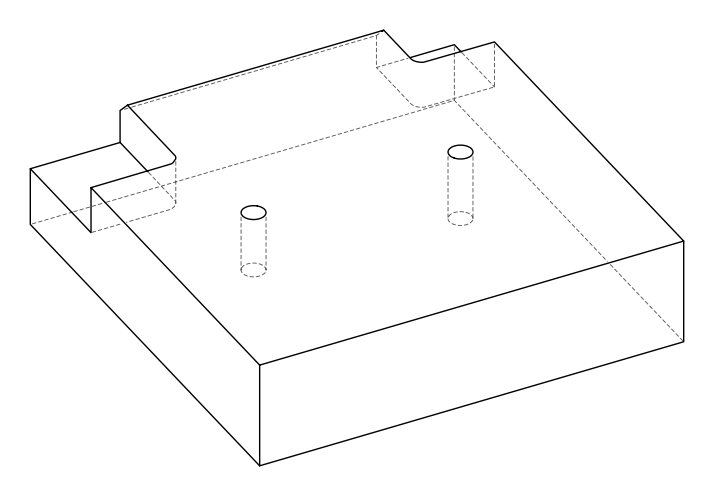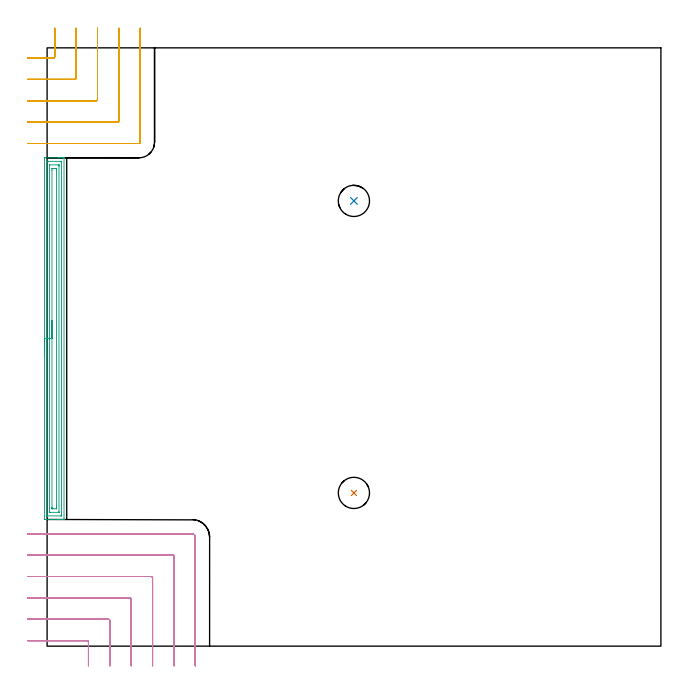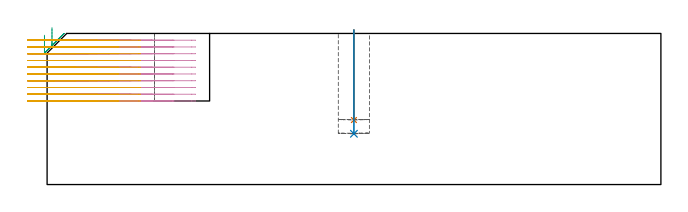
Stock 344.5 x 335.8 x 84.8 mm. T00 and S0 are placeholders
(PLAN: 5 operations, 2 tool changes, 30.9 min)
(1 INDEXABLE_INSERT_DRILL_BLIND_HOLE_FROM_SOLID | STEP1POCKET | NXT0302_006 | 0.2 min | 11622 mm3)
(2 INDEXABLE_INSERT_DRILL_BLIND_HOLE_FROM_SOLID_1 | STEP1POCKET_1 | NXT0302_006 | 0.23 min | 13476 mm3)
(3 AREA_MILL | FG_CHAMFER_SURFACE | UGT0205_001 | 6.76 min | 13038 mm3)
(4 MILL_CORNER_NOTCH_RECTANGULAR | CORNER_NOTCH_RECTANGULAR | NXT0201_012 | Follow Part, ap 4, ae 75% | 14.51 min | 244584 mm3)
(5 MILL_CORNER_NOTCH_RECTANGULAR_1 | CORNER_NOTCH_RECTANGULAR_1 | NXT0201_012 | Follow Part, ap 4, ae 75% | 9.16 min | 140030 mm3)
(TOOL NXT0302_006 | Index. Insert Drill 17.5mm [880-D1750L25-05] | D17.5 PA176 FL88 Z2)
(TOOL UGT0205_001 | Chamfer Mill 20 x 3 x 45 deg. | D20 FL50 Z2)
(TOOL NXT0201_012 | ENDMILL 16mm [2P460-1600-NA 1630] | D16 FL38 Z6)
(OP 1 INDEXABLE_INSERT_DRILL_BLIND_HOLE_FROM_SOLID)
G17 G21 G94 G90
T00 M6
G54
G17 G0 G90 X172.2 Y86. S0 M3
G43 Z94.8 H1
G94 G81 G98 Z36.2 F250. R86.8
G80
M5
M2
(OP 2 INDEXABLE_INSERT_DRILL_BLIND_HOLE_FROM_SOLID_1)
G17 G21 G94 G90
T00 M6
G54
G17 G0 G90 X172.2 Y249.9 S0 M3
G43 Z94.8 H1
G94 G81 G98 Z28.5 F250. R86.8
G80
M5
M2
(OP 3 AREA_MILL)
G17 G21 G94 G90
T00 M6
G54
G17 G0 G90 X-1.5 Y162.6 S1061 M3
G43 Z94.8 H0
Z83.8
G94 G1 Y162.638 Z82.928 F250.
Y162.752 Z82.064
Y162.941 Z81.212
Y163.203 Z80.38
Y163.537 Z79.574
Y163.94 Z78.8
Y164.408 Z78.064
Y164.94 Z77.372
Y165.529 Z76.729
Y166.172 Z76.14
Y166.864 Z75.608
Y167.6 Z75.14
Y168.374 Z74.737
Y169.18 Z74.403
Y170.012 Z74.141
Y170.863 Z73.952
Y171.728 Z73.838
Y172.6 Z73.8
Y273.489
X-1.497 Y273.789 Z73.802
X-1.492 Y274.09 Z73.806
X-1.186 Y274.1 Z74.111
X6.229 Z81.524
X6.793 Z82.09
X7.121 Z82.417
X7.685 Z82.981
X8.013 Z83.308
X8.669 Z83.968
X9.062 Z84.361
X9.446 Y274.097 Z84.737
X9.495 Y274.094 Z84.785
X9.497 Y274.092 Z84.788
X9.5 Y273.936 Z84.8
Y71.26
X9.505 Y71.11 Z84.795
X9.447 Y71.107 Z84.739
X9.062 Y71.1 Z84.361
X8.669 Z83.968
X8.013 Z83.308
X6.793 Z82.09
X6.229 Z81.524
X-1.187 Z74.11
X-1.492 Y71.11 Z73.806
X-1.499 Y71.413 Z73.799
Y71.431
X-1.5 Y172.6 Z73.8
X-0.086 Z75.214
Y271.777
X-0.079 Y272.085 Z75.221
X-0.061 Y272.09 Z75.239
X-0.013 Y272.093 Z75.287
X0.484 Y272.099 Z75.784
X7.618 Z82.918
X8.013 Y272.095 Z83.313
X8.068 Y272.091 Z83.368
X8.079 Y272.089 Z83.379
X8.082 Y272.019 Z83.382
X8.084 Y271.922 Z83.384
X8.085 Y271.777 Z83.385
X8.086 Y271.704 Z83.386
Y73.424
X8.079 Y73.115 Z83.379
X8.061 Y73.11 Z83.361
X8.013 Y73.107 Z83.313
X7.516 Y73.101 Z82.816
X0.382 Z75.682
X-0.013 Y73.105 Z75.287
X-0.068 Y73.108 Z75.232
X-0.079 Y73.11 Z75.221
X-0.082 Y73.18 Z75.218
X-0.084 Y73.277 Z75.216
X-0.086 Y73.569 Z75.214
Y172.6
X1.328 Z76.628
X1.329 Y269.918 Z76.629
X1.33 Y270.029 Z76.63
X1.333 Y270.082 Z76.633
X1.334 Y270.088 Z76.634
X1.356 Y270.092 Z76.656
X1.407 Y270.096 Z76.707
X1.589 Y270.1 Z76.889
X6.229 Z81.529
X6.411 Y270.098 Z81.711
X6.532 Y270.095 Z81.832
X6.628 Y270.09 Z81.928
X6.665 Y270.082 Z81.965
X6.666 Y270.064 Z81.966
X6.669 Y269.918 Z81.969
X6.671 Y269.476 Z81.971
Y75.282
X6.67 Y75.171 Z81.97
X6.667 Y75.118 Z81.967
X6.666 Y75.112 Z81.966
X6.644 Y75.108 Z81.944
X6.593 Y75.104 Z81.893
X6.411 Y75.1 Z81.711
X1.771 Z77.071
X1.589 Y75.102 Z76.889
X1.468 Y75.105 Z76.768
X1.372 Y75.11 Z76.672
X1.335 Y75.118 Z76.635
X1.334 Y75.136 Z76.634
X1.331 Y75.282 Z76.631
X1.329 Y75.724 Z76.629
X1.328 Y172.6 Z76.628
X2.743 Z78.043
Y267.239
X2.749 Y268.046 Z78.049
X2.754 Y268.09 Z78.054
X2.802 Y268.094 Z78.102
X2.91 Y268.098 Z78.21
X4.446 Y268.1 Z79.746
X4.89 Z80.19
X5.096 Y268.098 Z80.396
X5.198 Y268.094 Z80.498
X5.245 Y268.09 Z80.545
X5.25 Y268.058 Z80.55
X5.257 Y267.32 Z80.557
Y267.239
Y77.96
X5.251 Y77.154 Z80.551
X5.245 Y77.11 Z80.545
X5.198 Y77.106 Z80.498
X5.09 Y77.102 Z80.39
X3.554 Y77.1 Z78.854
X3.11 Z78.41
X2.904 Y77.102 Z78.204
X2.802 Y77.105 Z78.102
X2.755 Y77.11 Z78.055
X2.75 Y77.141 Z78.05
X2.743 Y77.88 Z78.043
Y77.96
Y172.6
Y173.472 Z78.081
Y174.336 Z78.195
Y175.188 Z78.383
Y176.02 Z78.646
Y176.826 Z78.98
Y177.6 Z79.382
Y178.336 Z79.851
Y179.028 Z80.382
Y179.671 Z80.972
Y180.26 Z81.615
Y180.791 Z82.307
Y181.26 Z83.043
Y181.663 Z83.816
Y181.997 Z84.622
Y182.259 Z85.454
Y182.448 Z86.306
Y182.562 Z87.171
Y182.6 Z88.043
G0 Z94.8
M5
M2
(OP 4 MILL_CORNER_NOTCH_RECTANGULAR)
G17 G21 G94 G90
T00 M6
G54
G17 G0 G90 X23.2 Y-11. S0 M3
G43 Z94.8 H1
Z81.01
G94 G1 Y-8. F250.
Y2.305 F500.
G3 X22.405 Y3.1 R0.8
G1 X-8.
X-11. Y3.101 F250.
G0 Z94.8
X35.2 Y-11.
Z81.01
G1 Y-8.
Y14.305 F500.
G3 X34.405 Y15.1 R0.8
G1 X22.405
X-8.
X-11. Y15.101 F250.
G0 Z94.8
X47.2 Y-11.
Z81.01
G1 Y-8.
Y26.304 F500.
G3 X46.404 Y27.1 R0.8
G1 X34.405
X-8.
X-11. Y27.102 F250.
G0 Z94.8
X59.2 Y-11.
Z81.01
G1 Y-8.
Y38.304 F500.
G3 X58.404 Y39.1 R0.8
G1 X46.404
X-8.
X-11. Y39.103 F250.
G0 Z94.8
X71.2 Y-11.
Z81.01
G1 Y-8.
Y50.304 F500.
G3 X70.404 Y51.1 R0.8
G1 X58.404
X-8.
X-11. Y51.105 F250.
G0 Z94.8
X83.2 Y-11.
Z81.01
G1 Y-8.
Y61.1 F500.
G3 X81.2 Y63.1 R2.
G1 X-7.979
X-10.979 F250.
G0 Z94.8
X23.2 Y-11.
Z77.22
G1 Y-8.
Y2.305 F500.
G3 X22.405 Y3.1 R0.8
G1 X-8.
X-11. F250.
G0 Z94.8
X35.2 Y-11.
Z77.22
G1 Y-8.
Y14.305 F500.
G3 X34.405 Y15.1 R0.8
G1 X-8.
X-11. F250.
G0 Z94.8
X47.2 Y-11.
Z77.22
G1 Y-8.
Y26.305 F500.
G3 X46.405 Y27.1 R0.8
G1 X-8.
X-11. F250.
G0 Z94.8
X59.2 Y-11.
Z77.22
G1 Y-8.
Y38.304 F500.
G3 X58.404 Y39.1 R0.8
G1 X-8.
X-11. F250.
G0 Z94.8
X71.2 Y-11.
Z77.22
G1 Y-8.
Y50.304 F500.
G3 X70.404 Y51.1 R0.8
G1 X-8.
X-11. F250.
G0 Z94.8
X83.2 Y-11.
Z77.22
G1 Y-8.
Y61.1 F500.
G3 X81.2 Y63.1 R2.
G1 X-8.
X-11. F250.
G0 Z94.8
X23.2 Y-11.
Z73.43
G1 Y-8.
Y2.305 F500.
G3 X22.405 Y3.1 R0.8
G1 X-8.
X-11. F250.
G0 Z94.8
X35.2 Y-11.
Z73.43
G1 Y-8.
Y14.305 F500.
G3 X34.405 Y15.1 R0.8
G1 X-8.
X-11. F250.
G0 Z94.8
X47.2 Y-11.
Z73.43
G1 Y-8.
Y26.305 F500.
G3 X46.405 Y27.1 R0.8
G1 X-8.
X-11. F250.
G0 Z94.8
X59.2 Y-11.
Z73.43
G1 Y-8.
Y38.304 F500.
G3 X58.404 Y39.1 R0.8
G1 X-8.
X-11. F250.
G0 Z94.8
X71.2 Y-11.
Z73.43
G1 Y-8.
Y50.304 F500.
G3 X70.404 Y51.1 R0.8
G1 X-8.
X-11. F250.
G0 Z94.8
X83.2 Y-11.
Z73.43
G1 Y-8.
Y61.1 F500.
G3 X81.2 Y63.1 R2.
G1 X-8.
X-11. F250.
G0 Z94.8
X23.2 Y-11.
Z69.64
G1 Y-8.
Y2.305 F500.
G3 X22.405 Y3.1 R0.8
G1 X-8.
X-11. F250.
G0 Z94.8
X35.2 Y-11.
Z69.64
G1 Y-8.
Y14.305 F500.
G3 X34.405 Y15.1 R0.8
G1 X-8.
X-11. F250.
G0 Z94.8
X47.2 Y-11.
Z69.64
G1 Y-8.
Y26.305 F500.
G3 X46.405 Y27.1 R0.8
G1 X-8.
X-11. F250.
G0 Z94.8
X59.2 Y-11.
Z69.64
G1 Y-8.
Y38.304 F500.
G3 X58.404 Y39.1 R0.8
G1 X-8.
X-11. F250.
G0 Z94.8
X71.2 Y-11.
Z69.64
G1 Y-8.
Y50.304 F500.
G3 X70.404 Y51.1 R0.8
G1 X-8.
X-11. F250.
G0 Z94.8
X83.2 Y-11.
Z69.64
G1 Y-8.
Y61.1 F500.
G3 X81.2 Y63.1 R2.
G1 X-8.
X-11. F250.
G0 Z94.8
X23.2 Y-11.
Z65.85
G1 Y-8.
Y2.305 F500.
G3 X22.405 Y3.1 R0.8
G1 X-8.
X-11. F250.
G0 Z94.8
X35.2 Y-11.
Z65.85
G1 Y-8.
Y14.305 F500.
G3 X34.405 Y15.1 R0.8
G1 X-8.
X-11. F250.
G0 Z94.8
X47.2 Y-11.
Z65.85
G1 Y-8.
Y26.305 F500.
G3 X46.405 Y27.1 R0.8
G1 X-8.
X-11. F250.
G0 Z94.8
X59.2 Y-11.
Z65.85
G1 Y-8.
Y38.304 F500.
G3 X58.404 Y39.1 R0.8
G1 X-8.
X-11. F250.
G0 Z94.8
X71.2 Y-11.
Z65.85
G1 Y-8.
Y50.304 F500.
G3 X70.404 Y51.1 R0.8
G1 X-8.
X-11. F250.
G0 Z94.8
X83.2 Y-11.
Z65.85
G1 Y-8.
Y61.1 F500.
G3 X81.2 Y63.1 R2.
G1 X-8.
X-11. F250.
G0 Z94.8
X23.2 Y-11.
Z62.06
G1 Y-8.
Y2.305 F500.
G3 X22.405 Y3.1 R0.8
G1 X-8.
X-11. F250.
G0 Z94.8
X35.2 Y-11.
Z62.06
G1 Y-8.
Y14.305 F500.
G3 X34.405 Y15.1 R0.8
G1 X-8.
X-11. F250.
G0 Z94.8
X47.2 Y-11.
Z62.06
G1 Y-8.
Y26.305 F500.
G3 X46.405 Y27.1 R0.8
G1 X-8.
X-11. F250.
G0 Z94.8
X59.2 Y-11.
Z62.06
G1 Y-8.
Y38.304 F500.
G3 X58.404 Y39.1 R0.8
G1 X-8.
X-11. F250.
G0 Z94.8
X71.2 Y-11.
Z62.06
G1 Y-8.
Y50.304 F500.
G3 X70.404 Y51.1 R0.8
G1 X-8.
X-11. F250.
G0 Z94.8
X83.2 Y-11.
Z62.06
G1 Y-8.
Y61.1 F500.
G3 X81.2 Y63.1 R2.
G1 X-8.
X-11. F250.
G0 Z94.8
X23.2 Y-11.
Z58.27
G1 Y-8.
Y2.305 F500.
G3 X22.405 Y3.1 R0.8
G1 X-8.
X-11. F250.
G0 Z94.8
X35.2 Y-11.
Z58.27
G1 Y-8.
Y14.305 F500.
G3 X34.405 Y15.1 R0.8
G1 X-8.
X-11. F250.
G0 Z94.8
X47.2 Y-11.
Z58.27
G1 Y-8.
Y26.305 F500.
G3 X46.405 Y27.1 R0.8
G1 X-8.
X-11. F250.
G0 Z94.8
X59.2 Y-11.
Z58.27
G1 Y-8.
Y38.304 F500.
G3 X58.404 Y39.1 R0.8
G1 X-8.
X-11. F250.
G0 Z94.8
X71.2 Y-11.
Z58.27
G1 Y-8.
Y50.304 F500.
G3 X70.404 Y51.1 R0.8
G1 X-8.
X-11. F250.
G0 Z94.8
X83.2 Y-11.
Z58.27
G1 Y-8.
Y61.1 F500.
G3 X81.2 Y63.1 R2.
G1 X-8.
X-11. F250.
G0 Z94.8
X23.2 Y-11.
Z54.48
G1 Y-8.
Y2.305 F500.
G3 X22.405 Y3.1 R0.8
G1 X-8.
X-11. F250.
G0 Z94.8
X35.2 Y-11.
Z54.48
G1 Y-8.
Y14.305 F500.
G3 X34.405 Y15.1 R0.8
G1 X-8.
X-11. F250.
G0 Z94.8
X47.2 Y-11.
Z54.48
G1 Y-8.
Y26.305 F500.
G3 X46.405 Y27.1 R0.8
G1 X-8.
X-11. F250.
G0 Z94.8
X59.2 Y-11.
Z54.48
G1 Y-8.
Y38.304 F500.
G3 X58.404 Y39.1 R0.8
G1 X-8.
X-11. F250.
G0 Z94.8
X71.2 Y-11.
Z54.48
G1 Y-8.
Y50.304 F500.
G3 X70.404 Y51.1 R0.8
G1 X-8.
X-11. F250.
G0 Z94.8
X83.2 Y-11.
Z54.48
G1 Y-8.
Y61.1 F500.
G3 X81.2 Y63.1 R2.
G1 X-8.
X-11. F250.
G0 Z94.8
X23.2 Y-11.
Z50.69
G1 Y-8.
Y2.305 F500.
G3 X22.405 Y3.1 R0.8
G1 X-8.
X-11. F250.
G0 Z94.8
X35.2 Y-11.
Z50.69
G1 Y-8.
Y14.305 F500.
G3 X34.405 Y15.1 R0.8
G1 X-8.
X-11. F250.
G0 Z94.8
X47.2 Y-11.
Z50.69
G1 Y-8.
Y26.305 F500.
G3 X46.405 Y27.1 R0.8
G1 X-8.
X-11. F250.
G0 Z94.8
X59.2 Y-11.
Z50.69
G1 Y-8.
Y38.304 F500.
G3 X58.404 Y39.1 R0.8
G1 X-8.
X-11. F250.
G0 Z94.8
X71.2 Y-11.
Z50.69
G1 Y-8.
Y50.304 F500.
G3 X70.404 Y51.1 R0.8
G1 X-8.
X-11. F250.
G0 Z94.8
X83.2 Y-11.
Z50.69
G1 Y-8.
Y61.1 F500.
G3 X81.2 Y63.1 R2.
G1 X-8.
X-11. F250.
G0 Z94.8
X23.2 Y-11.
Z46.9
G1 Y-8.
Y2.305 F500.
G3 X22.405 Y3.1 R0.8
G1 X-8.
X-11. F250.
G0 Z94.8
X35.2 Y-11.
Z46.9
G1 Y-8.
Y14.305 F500.
G3 X34.405 Y15.1 R0.8
G1 X-8.
X-11. F250.
G0 Z94.8
X47.2 Y-11.
Z46.9
G1 Y-8.
Y26.305 F500.
G3 X46.405 Y27.1 R0.8
G1 X-8.
X-11. F250.
G0 Z94.8
X59.2 Y-11.
Z46.9
G1 Y-8.
Y38.304 F500.
G3 X58.404 Y39.1 R0.8
G1 X-8.
X-11. F250.
G0 Z94.8
X71.2 Y-11.
Z46.9
G1 Y-8.
Y50.304 F500.
G3 X70.404 Y51.1 R0.8
G1 X-8.
X-11. F250.
G0 Z94.8
X83.2 Y-11.
Z46.9
G1 Y-8.
Y61.1 F500.
G3 X81.2 Y63.1 R2.
G1 X-8.
X-11. F250.
G0 Z94.8
M5
M2
(OP 5 MILL_CORNER_NOTCH_RECTANGULAR_1)
G17 G21 G94 G90
T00 M6
G54
G17 G0 G90 X-11. Y330.099 S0 M3
G43 Z94.8 H1
Z81.01
G94 G1 X-8. Y330.1 F250.
X3.505 F500.
G3 X4.3 Y330.895 R0.8
G1 Y343.8
Y346.8 F250.
G0 Z94.8
X-11. Y318.098
Z81.01
G1 X-8. Y318.1
X3.505 F500.
X15.504
G3 X16.3 Y318.896 R0.8
G1 Y343.8
Y346.8 F250.
G0 Z94.8
X-11. Y306.097
Z81.01
G1 X-8. Y306.1
X15.504 F500.
X27.504
G3 X28.3 Y306.896 R0.8
G1 Y343.8
Y346.8 F250.
G0 Z94.8
X-11. Y294.095
Z81.01
G1 X-8. Y294.1
X27.504 F500.
X39.504
G3 X40.3 Y294.896 R0.8
G1 Y343.8
Y346.8 F250.
G0 Z94.8
X-10.979 Y282.1
Z81.01
G1 X-7.979
X51.504 F500.
G3 X52.3 Y282.896 R0.8
G1 Y343.8
Y346.8 F250.
G0 Z94.8
X-11. Y330.1
Z77.22
G1 X-8.
X3.505 F500.
G3 X4.3 Y330.895 R0.8
G1 Y343.8
Y346.8 F250.
G0 Z94.8
X-11. Y318.1
Z77.22
G1 X-8.
X15.504 F500.
G3 X16.3 Y318.896 R0.8
G1 Y343.8
Y346.8 F250.
G0 Z94.8
X-11. Y306.1
Z77.22
G1 X-8.
X27.504 F500.
G3 X28.3 Y306.896 R0.8
G1 Y343.8
Y346.8 F250.
G0 Z94.8
X-11. Y294.1
Z77.22
G1 X-8.
X39.504 F500.
G3 X40.3 Y294.896 R0.8
G1 Y343.8
Y346.8 F250.
G0 Z94.8
X-11. Y282.1
Z77.22
G1 X-8.
X51.504 F500.
G3 X52.3 Y282.896 R0.8
G1 Y343.8
Y346.8 F250.
G0 Z94.8
X-11. Y330.1
Z73.43
G1 X-8.
X3.505 F500.
G3 X4.3 Y330.895 R0.8
G1 Y343.8
Y346.8 F250.
G0 Z94.8
X-11. Y318.1
Z73.43
G1 X-8.
X15.504 F500.
G3 X16.3 Y318.896 R0.8
G1 Y343.8
Y346.8 F250.
G0 Z94.8
X-11. Y306.1
Z73.43
G1 X-8.
X27.504 F500.
G3 X28.3 Y306.896 R0.8
G1 Y343.8
Y346.8 F250.
G0 Z94.8
X-11. Y294.1
Z73.43
G1 X-8.
X39.504 F500.
G3 X40.3 Y294.896 R0.8
G1 Y343.8
Y346.8 F250.
G0 Z94.8
X-11. Y282.1
Z73.43
G1 X-8.
X51.504 F500.
G3 X52.3 Y282.896 R0.8
G1 Y343.8
Y346.8 F250.
G0 Z94.8
X-11. Y330.1
Z69.64
G1 X-8.
X3.505 F500.
G3 X4.3 Y330.895 R0.8
G1 Y343.8
Y346.8 F250.
G0 Z94.8
X-11. Y318.1
Z69.64
G1 X-8.
X15.504 F500.
G3 X16.3 Y318.896 R0.8
G1 Y343.8
Y346.8 F250.
G0 Z94.8
X-11. Y306.1
Z69.64
G1 X-8.
X27.504 F500.
G3 X28.3 Y306.896 R0.8
G1 Y343.8
Y346.8 F250.
G0 Z94.8
X-11. Y294.1
Z69.64
G1 X-8.
X39.504 F500.
G3 X40.3 Y294.896 R0.8
G1 Y343.8
Y346.8 F250.
G0 Z94.8
X-11. Y282.1
Z69.64
G1 X-8.
X51.504 F500.
G3 X52.3 Y282.896 R0.8
G1 Y343.8
Y346.8 F250.
G0 Z94.8
X-11. Y330.1
Z65.85
G1 X-8.
X3.505 F500.
G3 X4.3 Y330.895 R0.8
G1 Y343.8
Y346.8 F250.
G0 Z94.8
X-11. Y318.1
Z65.85
G1 X-8.
X15.504 F500.
G3 X16.3 Y318.896 R0.8
G1 Y343.8
Y346.8 F250.
G0 Z94.8
X-11. Y306.1
Z65.85
G1 X-8.
X27.504 F500.
G3 X28.3 Y306.896 R0.8
G1 Y343.8
Y346.8 F250.
G0 Z94.8
X-11. Y294.1
Z65.85
G1 X-8.
X39.504 F500.
G3 X40.3 Y294.896 R0.8
G1 Y343.8
Y346.8 F250.
G0 Z94.8
X-11. Y282.1
Z65.85
G1 X-8.
X51.504 F500.
G3 X52.3 Y282.896 R0.8
G1 Y343.8
Y346.8 F250.
G0 Z94.8
X-11. Y330.1
Z62.06
G1 X-8.
X3.505 F500.
G3 X4.3 Y330.895 R0.8
G1 Y343.8
Y346.8 F250.
G0 Z94.8
X-11. Y318.1
Z62.06
G1 X-8.
X15.504 F500.
G3 X16.3 Y318.896 R0.8
G1 Y343.8
Y346.8 F250.
G0 Z94.8
X-11. Y306.1
Z62.06
G1 X-8.
X27.504 F500.
G3 X28.3 Y306.896 R0.8
G1 Y343.8
Y346.8 F250.
G0 Z94.8
X-11. Y294.1
Z62.06
G1 X-8.
X39.504 F500.
G3 X40.3 Y294.896 R0.8
G1 Y343.8
Y346.8 F250.
G0 Z94.8
X-11. Y282.1
Z62.06
G1 X-8.
X51.504 F500.
G3 X52.3 Y282.896 R0.8
G1 Y343.8
Y346.8 F250.
G0 Z94.8
X-11. Y330.1
Z58.27
G1 X-8.
X3.505 F500.
G3 X4.3 Y330.895 R0.8
G1 Y343.8
Y346.8 F250.
G0 Z94.8
X-11. Y318.1
Z58.27
G1 X-8.
X15.504 F500.
G3 X16.3 Y318.896 R0.8
G1 Y343.8
Y346.8 F250.
G0 Z94.8
X-11. Y306.1
Z58.27
G1 X-8.
X27.504 F500.
G3 X28.3 Y306.896 R0.8
G1 Y343.8
Y346.8 F250.
G0 Z94.8
X-11. Y294.1
Z58.27
G1 X-8.
X39.504 F500.
G3 X40.3 Y294.896 R0.8
G1 Y343.8
Y346.8 F250.
G0 Z94.8
X-11. Y282.1
Z58.27
G1 X-8.
X51.504 F500.
G3 X52.3 Y282.896 R0.8
G1 Y343.8
Y346.8 F250.
G0 Z94.8
X-11. Y330.1
Z54.48
G1 X-8.
X3.505 F500.
G3 X4.3 Y330.895 R0.8
G1 Y343.8
Y346.8 F250.
G0 Z94.8
X-11. Y318.1
Z54.48
G1 X-8.
X15.504 F500.
G3 X16.3 Y318.896 R0.8
G1 Y343.8
Y346.8 F250.
G0 Z94.8
X-11. Y306.1
Z54.48
G1 X-8.
X27.504 F500.
G3 X28.3 Y306.896 R0.8
G1 Y343.8
Y346.8 F250.
G0 Z94.8
X-11. Y294.1
Z54.48
G1 X-8.
X39.504 F500.
G3 X40.3 Y294.896 R0.8
G1 Y343.8
Y346.8 F250.
G0 Z94.8
X-11. Y282.1
Z54.48
G1 X-8.
X51.504 F500.
G3 X52.3 Y282.896 R0.8
G1 Y343.8
Y346.8 F250.
G0 Z94.8
X-11. Y330.1
Z50.69
G1 X-8.
X3.505 F500.
G3 X4.3 Y330.895 R0.8
G1 Y343.8
Y346.8 F250.
G0 Z94.8
X-11. Y318.1
Z50.69
G1 X-8.
X15.504 F500.
G3 X16.3 Y318.896 R0.8
G1 Y343.8
Y346.8 F250.
G0 Z94.8
X-11. Y306.1
Z50.69
G1 X-8.
X27.504 F500.
G3 X28.3 Y306.896 R0.8
G1 Y343.8
Y346.8 F250.
G0 Z94.8
X-11. Y294.1
Z50.69
G1 X-8.
X39.504 F500.
G3 X40.3 Y294.896 R0.8
G1 Y343.8
Y346.8 F250.
G0 Z94.8
X-11. Y282.1
Z50.69
G1 X-8.
X51.504 F500.
G3 X52.3 Y282.896 R0.8
G1 Y343.8
Y346.8 F250.
G0 Z94.8
X-11. Y330.1
Z46.9
G1 X-8.
X3.505 F500.
G3 X4.3 Y330.895 R0.8
G1 Y343.8
Y346.8 F250.
G0 Z94.8
X-11. Y318.1
Z46.9
G1 X-8.
X15.504 F500.
G3 X16.3 Y318.896 R0.8
G1 Y343.8
Y346.8 F250.
G0 Z94.8
X-11. Y306.1
Z46.9
G1 X-8.
X27.504 F500.
G3 X28.3 Y306.896 R0.8
G1 Y343.8
Y346.8 F250.
G0 Z94.8
X-11. Y294.1
Z46.9
G1 X-8.
X39.504 F500.
G3 X40.3 Y294.896 R0.8
G1 Y343.8
Y346.8 F250.
G0 Z94.8
X-11. Y282.1
Z46.9
G1 X-8.
X51.504 F500.
G3 X52.3 Y282.896 R0.8
G1 Y343.8
Y346.8 F250.
G0 Z94.8
M5
M2
